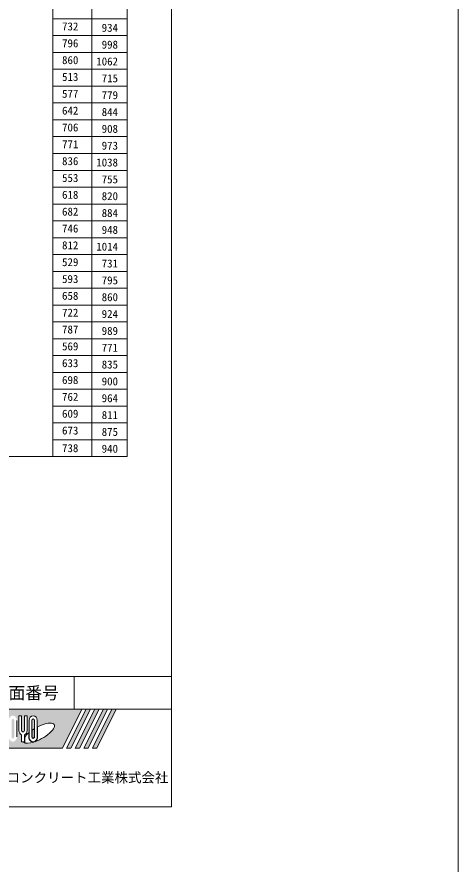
# Model space of a CAD drawing. Units: millimetres at full size; details may follow other scales. Extents: x 5964 to 125098, y -10801 to 28073.
# Drawn here: x 63593 to 65531, y -664 to 3053 of the extents above; entities that cross this region are included whole.
import ezdxf
from ezdxf.enums import TextEntityAlignment as Align

# ---------------------------------------------------------------- set-up
doc = ezdxf.new("R2010")
doc.units = ezdxf.units.MM
doc.header["$LTSCALE"] = 19
doc.layers.add('0_2', color=7, linetype='Continuous', lineweight=20)
doc.layers.add('枠', color=5, linetype='Continuous', lineweight=5)
doc.styles.add('ＭＳ ゴシック', font='')
doc.styles.get('ＭＳ ゴシック').set_extended_font_data('MS Gothic')

msp = doc.modelspace()

# ---------------------------------------------------------------- hatches: boundary and pattern name
at = {"layer": '枠'}
h = msp.add_hatch(color=7, dxfattribs=at)
h.paths.add_polyline_path([(63415.88, 15.88), (63415.88, -155.55), (63793.02, -155.55), (63878.74, 15.88)])
edge = h.paths.add_edge_path(flags=16)
edge.add_ellipse((63689.71, -89.65), major_axis=(67.17, 37.6), ratio=0.3471473, start_angle=-144.31122, end_angle=72.1899, ccw=False)
edge.add_ellipse((63664.84, -105.88), major_axis=(0, 22.86), ratio=0.8463542, start_angle=-160.70346, end_angle=-90)
edge.add_line((63684.18, -105.88), (63684.18, -62.31))
edge = h.paths.add_edge_path(flags=16)
edge.add_ellipse((63664.84, -33.79), major_axis=(0, 21.1), ratio=0.8463542, start_angle=-90, end_angle=90, ccw=False)
edge.add_line((63682.69, -33.79), (63682.69, -105.88))
edge.add_ellipse((63664.84, -105.88), major_axis=(0, 21.1), ratio=0.8463542, start_angle=90, end_angle=-90, ccw=False)
edge.add_line((63646.98, -105.88), (63646.98, -33.79))
edge = h.paths.add_edge_path(flags=16)
edge.add_line((63670.79, -33.79), (63670.79, -105.88))
edge.add_ellipse((63664.84, -105.88), major_axis=(0, 7.03), ratio=0.8463542, start_angle=90, end_angle=-90, ccw=False)
edge.add_line((63658.88, -105.88), (63658.88, -33.79))
edge.add_ellipse((63664.84, -33.79), major_axis=(0, 7.03), ratio=0.8463542, start_angle=-90, end_angle=90, ccw=False)
edge = h.paths.add_edge_path(flags=16)
edge.add_line((63669.3, -70.64), (63669.3, -105.88))
edge.add_ellipse((63664.84, -105.88), major_axis=(0, 5.27), ratio=0.8463543, start_angle=90, end_angle=-90, ccw=False)
edge.add_line((63660.37, -105.88), (63660.37, -76.41))
edge.add_ellipse((63689.71, -89.65), major_axis=(67.17, 37.6), ratio=0.3471473, start_angle=107.79174, end_angle=126.47132, ccw=False)
edge = h.paths.add_edge_path(flags=16)
edge.add_line((63638.05, -12.69), (63638.05, -77.31))
edge.add_ellipse((63620.19, -77.31), major_axis=(0, 21.1), ratio=0.8463542, start_angle=-163.34117, end_angle=-90, ccw=False)
edge.add_line((63626.15, -97.2), (63626.15, -126.98))
edge.add_line((63626.15, -126.98), (63614.24, -126.98))
edge.add_line((63614.24, -126.98), (63614.24, -97.2))
edge.add_ellipse((63620.19, -77.31), major_axis=(0, 21.1), ratio=0.8463542, start_angle=90, end_angle=163.34117, ccw=False)
edge.add_line((63602.34, -77.31), (63602.34, -12.69))
edge.add_line((63602.34, -12.69), (63614.24, -12.69))
edge.add_line((63614.24, -12.69), (63614.24, -77.31))
edge.add_ellipse((63620.19, -77.31), major_axis=(0, 7.03), ratio=0.8463542, start_angle=90, end_angle=-90)
edge.add_line((63626.15, -77.31), (63626.15, -12.69))
edge.add_line((63626.15, -12.69), (63638.05, -12.69))
edge = h.paths.add_edge_path(flags=16)
edge.add_line((63645.49, -87.68), (63645.49, -105.88))
edge.add_ellipse((63664.84, -105.88), major_axis=(0, 22.86), ratio=0.8463542, start_angle=90, end_angle=-171.54427)
edge.add_ellipse((63689.71, -89.65), major_axis=(67.17, 37.6), ratio=0.3471473, start_angle=-178.64954, end_angle=-148.29244, ccw=False)
edge.add_line((63623.58, -128.73), (63627.63, -128.73))
edge.add_line((63627.63, -128.73), (63627.63, -106.45))
edge.add_ellipse((63689.71, -89.65), major_axis=(67.17, 37.6), ratio=0.3471473, start_angle=148.21912, end_angle=165.90812, ccw=False)
edge = h.paths.add_edge_path(flags=16)
edge.add_ellipse((63575.55, -33.79), major_axis=(0, 21.1), ratio=0.8463542, start_angle=-90, end_angle=90, ccw=False)
edge.add_line((63593.41, -33.79), (63593.41, -105.88))
edge.add_ellipse((63575.55, -105.88), major_axis=(0, 21.1), ratio=0.8463542, start_angle=90, end_angle=-90, ccw=False)
edge.add_line((63557.69, -105.88), (63557.69, -33.79))
edge = h.paths.add_edge_path(flags=16)
edge.add_line((63581.5, -33.79), (63581.5, -105.88))
edge.add_ellipse((63575.55, -105.88), major_axis=(0, 7.03), ratio=0.8463542, start_angle=90, end_angle=-90, ccw=False)
edge.add_line((63569.6, -105.88), (63569.6, -33.79))
edge.add_ellipse((63575.55, -33.79), major_axis=(0, 7.03), ratio=0.8463542, start_angle=-90, end_angle=90, ccw=False)
h.paths.add_polyline_path([(63548.76, -12.69), (63548.76, -26.76), (63536.86, -26.76), (63536.86, -126.98), (63524.95, -126.98), (63524.95, -26.76), (63513.05, -26.76), (63513.05, -12.69)], flags=16)
for points in [[(63811.88, -155.55), (63830.74, -155.55), (63916.45, 15.88), (63897.6, 15.88)], [(63954.17, 15.88), (63935.31, 15.88), (63849.6, -155.55), (63868.45, -155.55)], [(63991.88, 15.88), (63973.02, 15.88), (63887.31, -155.55), (63906.17, -155.55)], [(64029.6, 15.88), (64010.74, 15.88), (63925.02, -155.55), (63943.88, -155.55)]]:
    msp.add_hatch(color=7, dxfattribs=at).paths.add_polyline_path(points)

# ---------------------------------------------------------------- linework, layer by layer
at = {"layer": '0_2'}
for p, q in [((64077.81, 4891.7), (64077.81, 1124.23)), ((63750.57, 4743.96), (63750.57, 1124.23)), ((63922.68, 4743.96), (63922.68, 1124.23)), ((64077.81, 3044.9), (63750.57, 3044.9)), ((64077.81, 2971.03), (63750.57, 2971.03)), ((64077.81, 2897.16), (63750.57, 2897.16)), ((64077.81, 2823.28), (63750.57, 2823.28)), ((64077.81, 2749.41), (63750.57, 2749.41)), ((64077.81, 2675.54), (63750.57, 2675.54)), ((64077.81, 2601.67), (63750.57, 2601.67)), ((64077.81, 2527.8), (63750.57, 2527.8)), ((64077.81, 2453.92), (63750.57, 2453.92)), ((64077.81, 2380.05), (63750.57, 2380.05)), ((64077.81, 2306.18), (63750.57, 2306.18)), ((64077.81, 2232.31), (63750.57, 2232.31)), ((64077.81, 2158.44), (63750.57, 2158.44)), ((64077.81, 2084.56), (63750.57, 2084.56)), ((64077.81, 2010.69), (63750.57, 2010.69)), ((64077.81, 1936.82), (63750.57, 1936.82)), ((64077.81, 1862.95), (63750.57, 1862.95)), ((64077.81, 1789.08), (63750.57, 1789.08)), ((64077.81, 1715.2), (63750.57, 1715.2)), ((64077.81, 1641.33), (63750.57, 1641.33)), ((64077.81, 1567.46), (63750.57, 1567.46)), ((64077.81, 1493.59), (63750.57, 1493.59)), ((64077.81, 1419.72), (63750.57, 1419.72)), ((64077.81, 1345.84), (63750.57, 1345.84)), ((64077.81, 1271.97), (63750.57, 1271.97)), ((64077.81, 1198.1), (63750.57, 1198.1)), ((64077.81, 1124.23), (60597.9, 1124.23))]:
    msp.add_line(p, q, dxfattribs=at)
at = {"layer": '枠', "lineweight": 20}
for p, q in [((65531.19, 13380.51), (65531.19, -6940.1)), ((64273.02, -412.69), (64273.02, 5101.59)), ((64273.02, 158.74), (61636.11, 158.74)), ((63844.45, 15.88), (63844.45, 158.74)), ((64273.02, 15.88), (63415.88, 15.88)), ((56273.02, -412.69), (64273.02, -412.69))]:
    msp.add_line(p, q, dxfattribs=at)
at = {"layer": '枠'}
for p, q in [((63415.88, 15.88), (63878.74, 15.88)), ((63878.74, 15.88), (63793.02, -155.55)), ((63897.6, 15.88), (63811.88, -155.55)), ((63916.45, 15.88), (63830.74, -155.55)), ((63935.31, 15.88), (63849.6, -155.55)), ((63954.17, 15.88), (63868.45, -155.55)), ((63973.02, 15.88), (63887.31, -155.55)), ((63897.6, 15.88), (63916.45, 15.88)), ((63991.88, 15.88), (63906.17, -155.55)), ((64010.74, 15.88), (63925.02, -155.55)), ((63935.31, 15.88), (63954.17, 15.88)), ((64029.6, 15.88), (63943.88, -155.55)), ((63973.02, 15.88), (63991.88, 15.88)), ((64010.74, 15.88), (64029.6, 15.88)), ((63593.41, -105.88), (63593.41, -33.79)), ((63602.34, -77.31), (63602.34, -12.69)), ((63602.34, -12.69), (63614.24, -12.69)), ((63614.24, -12.69), (63614.24, -77.31)), ((63626.15, -77.31), (63626.15, -12.69)), ((63626.15, -12.69), (63638.05, -12.69)), ((63638.05, -12.69), (63638.05, -77.31)), ((63646.98, -33.79), (63646.98, -105.88)), ((63658.88, -105.88), (63658.88, -33.79)), ((63670.79, -33.79), (63670.79, -105.88)), ((63682.69, -105.88), (63682.69, -33.79)), ((63669.3, -70.64), (63669.3, -105.88)), ((63684.18, -105.88), (63684.18, -62.31)), ((63614.24, -97.2), (63614.24, -126.98)), ((63626.15, -97.2), (63626.15, -126.98)), ((63627.63, -106.45), (63627.63, -128.73)), ((63645.49, -87.68), (63645.49, -105.88)), ((63660.37, -105.88), (63660.37, -76.41)), ((63626.15, -126.98), (63614.24, -126.98)), ((63623.58, -128.73), (63627.63, -128.73)), ((63415.88, -155.55), (63793.02, -155.55)), ((63811.88, -155.55), (63830.74, -155.55)), ((63849.6, -155.55), (63868.45, -155.55)), ((63887.31, -155.55), (63906.17, -155.55)), ((63925.02, -155.55), (63943.88, -155.55))]:
    msp.add_line(p, q, dxfattribs=at)
for centre, major_axis, ratio, start_param, end_param in [((63664.84, -33.79), (0, 21.1), 0.846354, 4.712389, 7.8539816), ((63664.84, -33.79), (0, 7.03), 0.846354, 4.712389, 7.8539816), ((63689.71, -89.65), (67.17, 37.6), 0.347147, 1.6817405, 1.8219833), ((63689.71, -89.65), (67.17, 37.6), 0.347147, 4.2621853, 7.7429163), ((63620.19, -77.31), (0, 21.1), 0.846354, 1.5707963, 2.8017557), ((63620.19, -77.31), (0, 7.03), 0.846354, 1.5707963, 4.712389), ((63620.19, -77.31), (0, 21.1), 0.846354, 3.4814296, 4.712389), ((63689.71, -89.65), (67.17, 37.6), 0.347147, 2.0815197, 2.5155126), ((63664.84, -105.88), (0, 22.86), 0.846354, 1.5707963, 3.3154679), ((63664.84, -105.88), (0, 21.1), 0.846354, 1.5707963, 4.712389), ((63664.84, -105.88), (0, 7.03), 0.846354, 1.5707963, 4.712389), ((63664.84, -105.88), (0, 5.27), 0.846354, 1.5707963, 4.712389), ((63664.84, -105.88), (0, 22.86), 0.846354, 3.5338438, 4.712389), ((63689.71, -89.65), (67.17, 37.6), 0.347147, 3.2093975, 4.2004451)]:
    msp.add_ellipse(centre, major_axis=major_axis, ratio=ratio, start_param=start_param, end_param=end_param, dxfattribs=at)

# ---------------------------------------------------------------- texts
at = {"layer": '0_2', "style": 'ＭＳ ゴシック'}
for s, p in [('732', (63791.64, 2983.39)), ('796', (63791.64, 2909.52)), ('860', (63791.64, 2835.65)), ('513', (63791.64, 2761.78)), ('577', (63791.64, 2687.9)), ('642', (63791.64, 2614.03)), ('706', (63791.64, 2540.16)), ('771', (63791.64, 2466.29)), ('836', (63791.64, 2392.42)), ('553', (63791.64, 2318.55)), ('618', (63791.64, 2244.67)), ('682', (63791.64, 2170.8)), ('746', (63791.64, 2096.93)), ('812', (63791.64, 2023.06)), ('529', (63791.64, 1949.18)), ('593', (63791.64, 1875.31)), ('658', (63791.64, 1801.44)), ('722', (63791.64, 1727.57)), ('787', (63791.64, 1653.7)), ('569', (63791.64, 1579.82)), ('633', (63791.64, 1505.95)), ('698', (63791.64, 1432.08)), ('762', (63791.64, 1358.21)), ('609', (63791.64, 1284.34)), ('673', (63791.64, 1210.46)), ('738', (63791.64, 1132.98))]:
    msp.add_text(s, height=35.13, dxfattribs=at).set_placement(p, align=Align.BOTTOM_LEFT)
for s, p in [('934', (64037.45, 3005.52)), ('998', (64037.45, 2931.65)), ('1062', (64037.45, 2857.78)), ('715', (64037.45, 2783.9)), ('779', (64037.45, 2710.03)), ('844', (64037.45, 2636.16)), ('908', (64037.45, 2562.29)), ('973', (64037.45, 2488.42)), ('1038', (64037.45, 2414.55)), ('755', (64037.45, 2340.67)), ('820', (64037.45, 2266.8)), ('884', (64037.45, 2192.93)), ('948', (64037.45, 2119.06)), ('1014', (64037.45, 2045.19)), ('731', (64037.45, 1971.31)), ('795', (64037.45, 1897.44)), ('860', (64037.45, 1823.57)), ('924', (64037.45, 1749.7)), ('989', (64037.45, 1675.83)), ('771', (64037.45, 1601.95)), ('835', (64037.45, 1528.08)), ('900', (64037.45, 1454.21)), ('964', (64037.45, 1380.34)), ('811', (64037.45, 1306.46)), ('875', (64037.45, 1232.59)), ('940', (64037.45, 1158.72))]:
    msp.add_text(s, height=35.13, dxfattribs=at).set_placement(p, align=Align.MIDDLE_RIGHT)
for s, height, p in [('図面番号', 54.25, (63630.17, 87.31)), ('東洋コンクリート工業株式会社', 43.4, (63844.45, -283.99))]:
    msp.add_text(s, height=height, dxfattribs=at).set_placement(p, align=Align.MIDDLE_CENTER)

doc.saveas('drawing.dxf')
